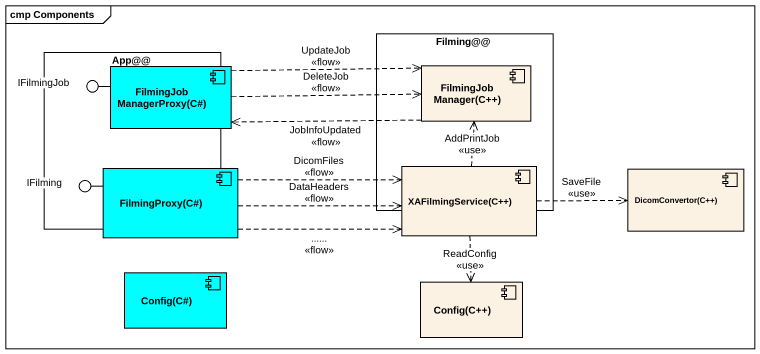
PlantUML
@startuml
mainframe cmp Components
rectangle "Filming@@" as Filming {
  component "FilmingJobManager(C++)" as FilmingJobManager_C
}
rectangle "App@@" as App
component "FilmingJobManagerProxy(C#)" as FilmingJobManagerProxy_C #00FFFF
() IFilmingJob
() IFilming
component "FilmingProxy(C#)" as FilmingProxy_C #00FFFF
component "XAFilmingService(C++)" as XAFilmingService_C
component "DicomConvertor(C++)" as DicomConvertor_C
component "Config(C#)" as Config_C #00FFFF
component "Config(C++)" as Config_C_2
FilmingJobManagerProxy_C -left- IFilmingJob
FilmingProxy_C -left- IFilming
FilmingJobManagerProxy_C .right.> FilmingJobManager_C : UpdateJob\n<<flow>>
FilmingJobManagerProxy_C .right.> FilmingJobManager_C : DeleteJob\n<<flow>>
FilmingJobManager_C .left.> FilmingJobManagerProxy_C : JobInfoUpdated\n<<flow>>
FilmingProxy_C .right.> XAFilmingService_C : DicomFiles\n<<flow>>
FilmingProxy_C .right.> XAFilmingService_C : DataHeaders\n<<flow>>
FilmingProxy_C .right.> XAFilmingService_C : ......\n<<flow>>
XAFilmingService_C .up.> FilmingJobManager_C : AddPrintJob\n<<use>>
XAFilmingService_C .right.> DicomConvertor_C : SaveFile\n<<use>>
XAFilmingService_C ..> Config_C_2 : ReadConfig\n<<use>>
@enduml
